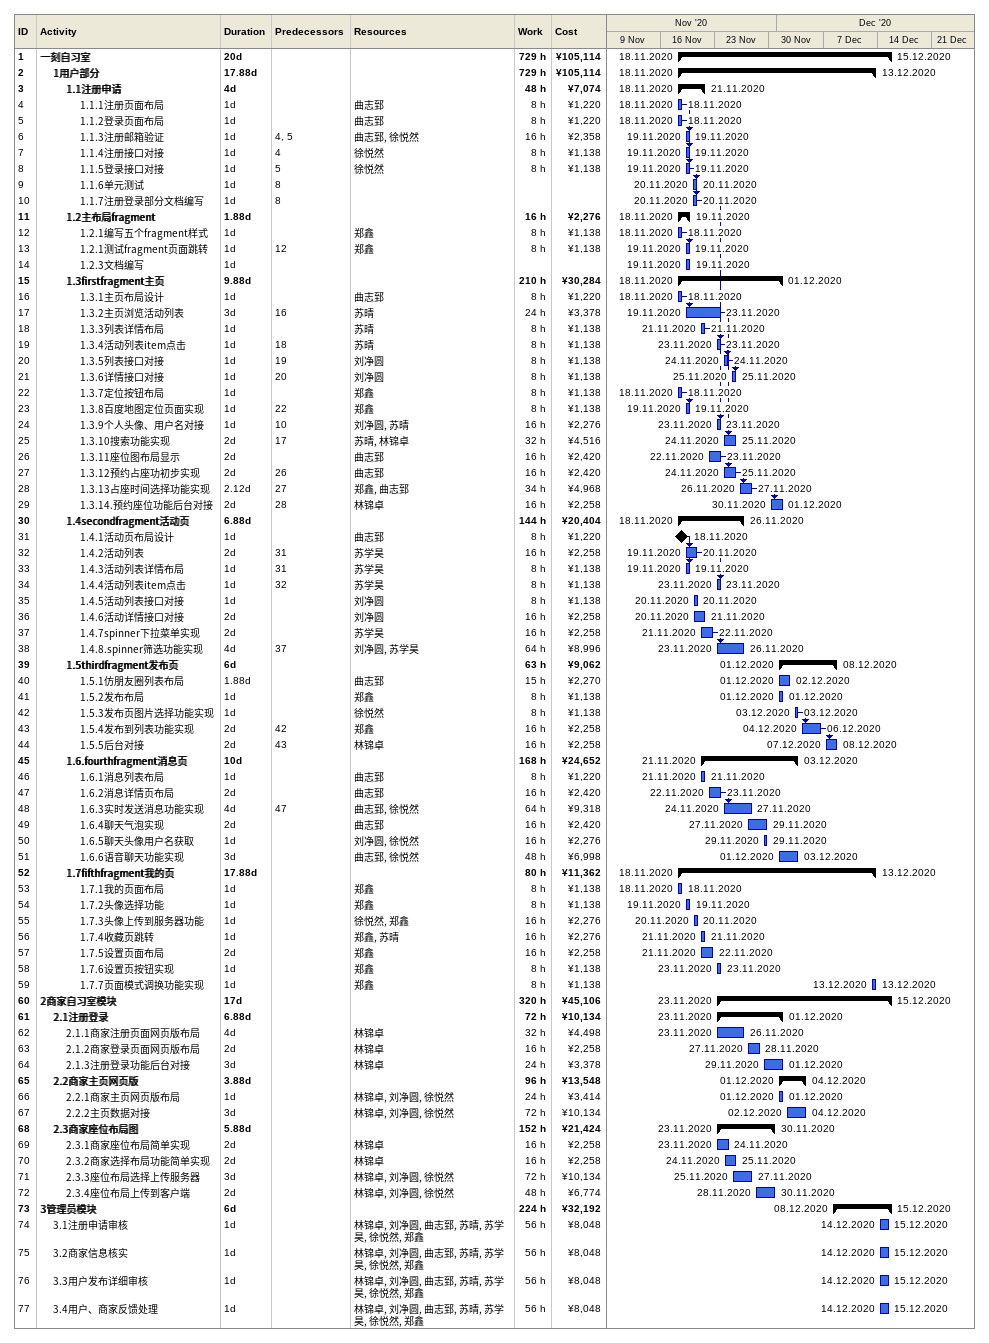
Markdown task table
| ID | Level | Task | Duration | Start | Finish | Predecessors | Resources | Work (h) | Cost (¥) |
|---|---|---|---|---|---|---|---|---|---|
| 1 | 1 | **一刻自习室** | 20d | 2020-11-18 | 2020-12-15 |  |  | 729 | 105114 |
| 2 | 2 | **1用户部分** | 17.88d | 2020-11-18 | 2020-12-13 |  |  | 729 | 105114 |
| 3 | 3 | **1.1注册申请** | 4d | 2020-11-18 | 2020-11-21 |  |  | 48 | 7074 |
| 4 | 4 | 1.1.1注册页面布局 | 1d | 2020-11-18 | 2020-11-18 |  | 曲志郅 | 8 | 1220 |
| 5 | 4 | 1.1.2登录页面布局 | 1d | 2020-11-18 | 2020-11-18 |  | 曲志郅 | 8 | 1220 |
| 6 | 4 | 1.1.3注册邮箱验证 | 1d | 2020-11-19 | 2020-11-19 | 4, 5 | 曲志郅, 徐悦然 | 16 | 2358 |
| 7 | 4 | 1.1.4注册接口对接 | 1d | 2020-11-19 | 2020-11-19 | 4 | 徐悦然 | 8 | 1138 |
| 8 | 4 | 1.1.5登录接口对接 | 1d | 2020-11-19 | 2020-11-19 | 5 | 徐悦然 | 8 | 1138 |
| 9 | 4 | 1.1.6单元测试 | 1d | 2020-11-20 | 2020-11-20 | 8 |  |  |  |
| 10 | 4 | 1.1.7注册登录部分文档编写 | 1d | 2020-11-20 | 2020-11-20 | 8 |  |  |  |
| 11 | 3 | **1.2主布局fragment** | 1.88d | 2020-11-18 | 2020-11-19 |  |  | 16 | 2276 |
| 12 | 4 | 1.2.1编写五个fragment样式 | 1d | 2020-11-18 | 2020-11-18 |  | 郑鑫 | 8 | 1138 |
| 13 | 4 | 1.2.1测试fragment页面跳转 | 1d | 2020-11-19 | 2020-11-19 | 12 | 郑鑫 | 8 | 1138 |
| 14 | 4 | 1.2.3文档编写 | 1d | 2020-11-19 | 2020-11-19 |  |  |  |  |
| 15 | 3 | **1.3firstfragment主页** | 9.88d | 2020-11-18 | 2020-12-01 |  |  | 210 | 30284 |
| 16 | 4 | 1.3.1主页布局设计 | 1d | 2020-11-18 | 2020-11-18 |  | 曲志郅 | 8 | 1220 |
| 17 | 4 | 1.3.2主页浏览活动列表 | 3d | 2020-11-19 | 2020-11-23 | 16 | 苏晴 | 24 | 3378 |
| 18 | 4 | 1.3.3列表详情布局 | 1d | 2020-11-21 | 2020-11-21 |  | 苏晴 | 8 | 1138 |
| 19 | 4 | 1.3.4活动列表item点击 | 1d | 2020-11-23 | 2020-11-23 | 18 | 苏晴 | 8 | 1138 |
| 20 | 4 | 1.3.5列表接口对接 | 1d | 2020-11-24 | 2020-11-24 | 19 | 刘净圆 | 8 | 1138 |
| 21 | 4 | 1.3.6详情接口对接 | 1d | 2020-11-25 | 2020-11-25 | 20 | 刘净圆 | 8 | 1138 |
| 22 | 4 | 1.3.7定位按钮布局 | 1d | 2020-11-18 | 2020-11-18 |  | 郑鑫 | 8 | 1138 |
| 23 | 4 | 1.3.8百度地图定位页面实现 | 1d | 2020-11-19 | 2020-11-19 | 22 | 郑鑫 | 8 | 1138 |
| 24 | 4 | 1.3.9个人头像、用户名对接 | 1d | 2020-11-23 | 2020-11-23 | 10 | 刘净圆, 苏晴 | 16 | 2276 |
| 25 | 4 | 1.3.10搜索功能实现 | 2d | 2020-11-24 | 2020-11-25 | 17 | 苏晴, 林锦卓 | 32 | 4516 |
| 26 | 4 | 1.3.11座位图布局显示 | 2d | 2020-11-22 | 2020-11-23 |  | 曲志郅 | 16 | 2420 |
| 27 | 4 | 1.3.12预约占座功初步实现 | 2d | 2020-11-24 | 2020-11-25 | 26 | 曲志郅 | 16 | 2420 |
| 28 | 4 | 1.3.13占座时间选择功能实现 | 2.12d | 2020-11-26 | 2020-11-27 | 27 | 郑鑫, 曲志郅 | 34 | 4968 |
| 29 | 4 | 1.3.14.预约座位功能后台对接 | 2d | 2020-11-30 | 2020-12-01 | 28 | 林锦卓 | 16 | 2258 |
| 30 | 3 | **1.4secondfragment活动页** | 6.88d | 2020-11-18 | 2020-11-26 |  |  | 144 | 20404 |
| 31 | 4 | 1.4.1活动页布局设计 | 1d | 2020-11-18 | 2020-11-18 |  | 曲志郅 | 8 | 1220 |
| 32 | 4 | 1.4.2活动列表 | 2d | 2020-11-19 | 2020-11-20 | 31 | 苏学昊 | 16 | 2258 |
| 33 | 4 | 1.4.3活动列表详情布局 | 1d | 2020-11-19 | 2020-11-19 | 31 | 苏学昊 | 8 | 1138 |
| 34 | 4 | 1.4.4活动列表item点击 | 1d | 2020-11-23 | 2020-11-23 | 32 | 苏学昊 | 8 | 1138 |
| 35 | 4 | 1.4.5活动列表接口对接 | 1d | 2020-11-20 | 2020-11-20 |  | 刘净圆 | 8 | 1138 |
| 36 | 4 | 1.4.6活动详情接口对接 | 2d | 2020-11-20 | 2020-11-21 |  | 刘净圆 | 16 | 2258 |
| 37 | 4 | 1.4.7spinner下拉菜单实现 | 2d | 2020-11-21 | 2020-11-22 |  | 苏学昊 | 16 | 2258 |
| 38 | 4 | 1.4.8.spinner筛选功能实现 | 4d | 2020-11-23 | 2020-11-26 | 37 | 刘净圆, 苏学昊 | 64 | 8996 |
| 39 | 3 | **1.5thirdfragment发布页** | 6d | 2020-12-01 | 2020-12-08 |  |  | 63 | 9062 |
| 40 | 4 | 1.5.1仿朋友圈列表布局 | 1.88d | 2020-12-01 | 2020-12-02 |  | 曲志郅 | 15 | 2270 |
| 41 | 4 | 1.5.2发布布局 | 1d | 2020-12-01 | 2020-12-01 |  | 郑鑫 | 8 | 1138 |
| 42 | 4 | 1.5.3发布页图片选择功能实现 | 1d | 2020-12-03 | 2020-12-03 |  | 徐悦然 | 8 | 1138 |
| 43 | 4 | 1.5.4发布到列表功能实现 | 2d | 2020-12-04 | 2020-12-06 | 42 | 郑鑫 | 16 | 2258 |
| 44 | 4 | 1.5.5后台对接 | 2d | 2020-12-07 | 2020-12-08 | 43 | 林锦卓 | 16 | 2258 |
| 45 | 3 | **1.6.fourthfragment消息页** | 10d | 2020-11-21 | 2020-12-03 |  |  | 168 | 24652 |
| 46 | 4 | 1.6.1消息列表布局 | 1d | 2020-11-21 | 2020-11-21 |  | 曲志郅 | 8 | 1220 |
| 47 | 4 | 1.6.2消息详情页布局 | 2d | 2020-11-22 | 2020-11-23 |  | 曲志郅 | 16 | 2420 |
| 48 | 4 | 1.6.3实时发送消息功能实现 | 4d | 2020-11-24 | 2020-11-27 | 47 | 曲志郅, 徐悦然 | 64 | 9318 |
| 49 | 4 | 1.6.4聊天气泡实现 | 2d | 2020-11-27 | 2020-11-29 |  | 曲志郅 | 16 | 2420 |
| 50 | 4 | 1.6.5聊天头像用户名获取 | 1d | 2020-11-29 | 2020-11-29 |  | 刘净圆, 徐悦然 | 16 | 2276 |
| 51 | 4 | 1.6.6语音聊天功能实现 | 3d | 2020-12-01 | 2020-12-03 |  | 曲志郅, 徐悦然 | 48 | 6998 |
| 52 | 3 | **1.7fifthfragment我的页** | 17.88d | 2020-11-18 | 2020-12-13 |  |  | 80 | 11362 |
| 53 | 4 | 1.7.1我的页面布局 | 1d | 2020-11-18 | 2020-11-18 |  | 郑鑫 | 8 | 1138 |
| 54 | 4 | 1.7.2头像选择功能 | 1d | 2020-11-19 | 2020-11-19 |  | 郑鑫 | 8 | 1138 |
| 55 | 4 | 1.7.3头像上传到服务器功能 | 1d | 2020-11-20 | 2020-11-20 |  | 徐悦然, 郑鑫 | 16 | 2276 |
| 56 | 4 | 1.7.4收藏页跳转 | 1d | 2020-11-21 | 2020-11-21 |  | 郑鑫, 苏晴 | 16 | 2276 |
| 57 | 4 | 1.7.5设置页面布局 | 2d | 2020-11-21 | 2020-11-22 |  | 郑鑫 | 16 | 2258 |
| 58 | 4 | 1.7.6设置页按钮实现 | 1d | 2020-11-23 | 2020-11-23 |  | 郑鑫 | 8 | 1138 |
| 59 | 4 | 1.7.7页面模式调换功能实现 | 1d | 2020-12-13 | 2020-12-13 |  | 郑鑫 | 8 | 1138 |
| 60 | 1 | **2商家自习室模块** | 17d | 2020-11-23 | 2020-12-15 |  |  | 320 | 45106 |
| 61 | 2 | **2.1注册登录** | 6.88d | 2020-11-23 | 2020-12-01 |  |  | 72 | 10134 |
| 62 | 3 | 2.1.1商家注册页面网页版布局 | 4d | 2020-11-23 | 2020-11-26 |  | 林锦卓 | 32 | 4498 |
| 63 | 3 | 2.1.2商家登录页面网页版布局 | 2d | 2020-11-27 | 2020-11-28 |  | 林锦卓 | 16 | 2258 |
| 64 | 3 | 2.1.3注册登录功能后台对接 | 3d | 2020-11-29 | 2020-12-01 |  | 林锦卓 | 24 | 3378 |
| 65 | 2 | **2.2商家主页网页版** | 3.88d | 2020-12-01 | 2020-12-04 |  |  | 96 | 13548 |
| 66 | 3 | 2.2.1商家主页网页版布局 | 1d | 2020-12-01 | 2020-12-01 |  | 林锦卓, 刘净圆, 徐悦然 | 24 | 3414 |
| 67 | 3 | 2.2.2主页数据对接 | 3d | 2020-12-02 | 2020-12-04 |  | 林锦卓, 刘净圆, 徐悦然 | 72 | 10134 |
| 68 | 2 | **2.3商家座位布局图** | 5.88d | 2020-11-23 | 2020-11-30 |  |  | 152 | 21424 |
| 69 | 3 | 2.3.1商家座位布局简单实现 | 2d | 2020-11-23 | 2020-11-24 |  | 林锦卓 | 16 | 2258 |
| 70 | 3 | 2.3.2商家选择布局功能简单实现 | 2d | 2020-11-24 | 2020-11-25 |  | 林锦卓 | 16 | 2258 |
| 71 | 3 | 2.3.3座位布局选择上传服务器 | 3d | 2020-11-25 | 2020-11-27 |  | 林锦卓, 刘净圆, 徐悦然 | 72 | 10134 |
| 72 | 3 | 2.3.4座位布局上传到客户端 | 2d | 2020-11-28 | 2020-11-30 |  | 林锦卓, 刘净圆, 徐悦然 | 48 | 6774 |
| 73 | 1 | **3管理员模块** | 6d | 2020-12-08 | 2020-12-15 |  |  | 224 | 32192 |
| 74 | 2 | 3.1注册申请审核 | 1d | 2020-12-14 | 2020-12-15 |  | 林锦卓, 刘净圆, 曲志郅, 苏晴, 苏学昊, 徐悦然, 郑鑫 | 56 | 8048 |
| 75 | 2 | 3.2商家信息核实 | 1d | 2020-12-14 | 2020-12-15 |  | 林锦卓, 刘净圆, 曲志郅, 苏晴, 苏学昊, 徐悦然, 郑鑫 | 56 | 8048 |
| 76 | 2 | 3.3用户发布详细审核 | 1d | 2020-12-14 | 2020-12-15 |  | 林锦卓, 刘净圆, 曲志郅, 苏晴, 苏学昊, 徐悦然, 郑鑫 | 56 | 8048 |
| 77 | 2 | 3.4用户、商家反馈处理 | 1d | 2020-12-14 | 2020-12-15 |  | 林锦卓, 刘净圆, 曲志郅, 苏晴, 苏学昊, 徐悦然, 郑鑫 | 56 | 8048 |
